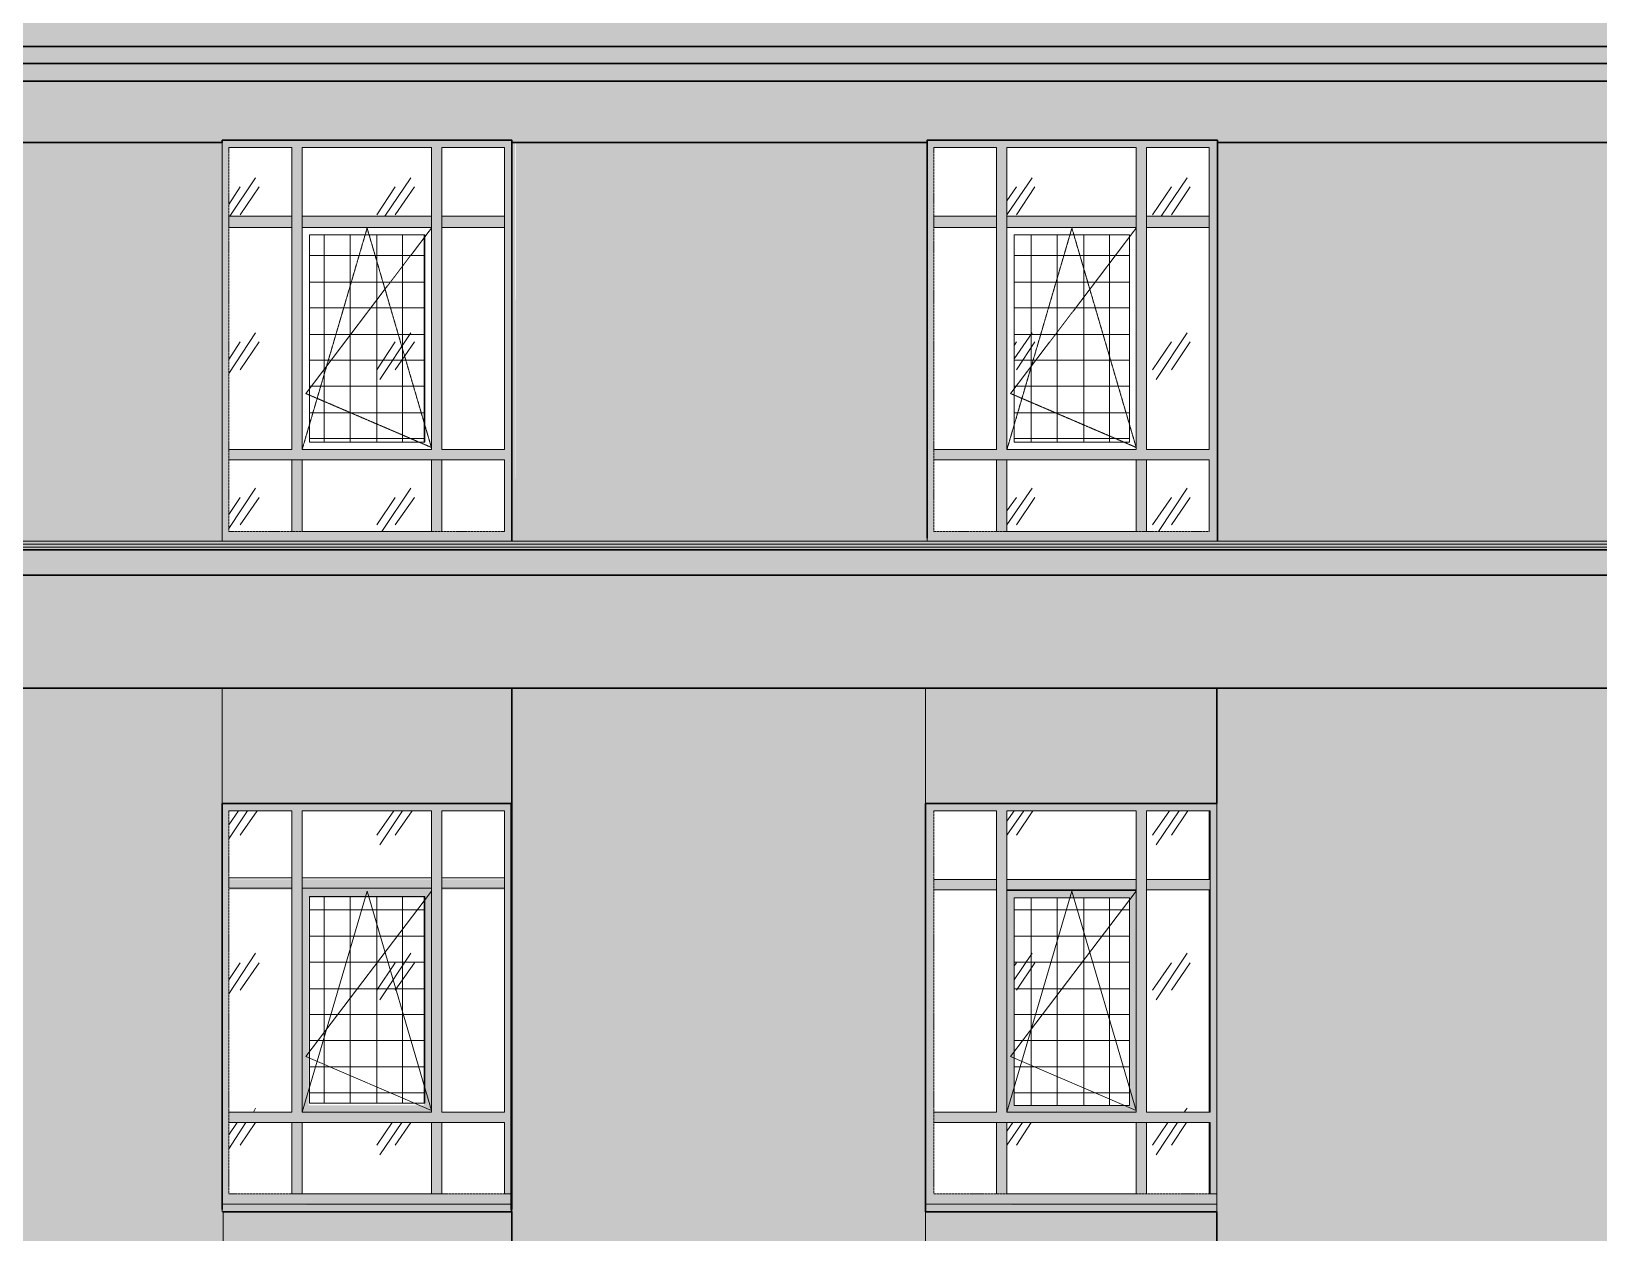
# Model space of a CAD drawing. Header units: millimetres. Extents: x -11345 to 411485, y -9810 to 73012.
# Drawn here: x 306775 to 315756, y 7955 to 14842 of the extents above; entities that cross this region are included whole.
import ezdxf

# ---------------------------------------------------------------- set-up
doc = ezdxf.new("R2010")
doc.units = ezdxf.units.MM
doc.linetypes.add('PDF_IMPORT', pattern=[1, 0.8, -0.2])
for name, color, linetype in [('PDF _Линии', 7, 'Continuous'), ('PDF _Стены внутренние', 7, 'Continuous'), ('PDF _Стены наружные', 7, 'Continuous'), ('PDF _Узлы', 7, 'Continuous')]:
    doc.layers.add(name, color=color, linetype=linetype)
for name, color, linetype, true_color in [('PDF _Ограждение', 7, 'Continuous', 0x7f7f7f), ('PDF _Окна', 7, 'Continuous', 0x383e42), ('PDF _Стены штриховка поверхности', 7, 'Continuous', 0xcacbcc)]:
    doc.layers.add(name, color=color, linetype=linetype, true_color=true_color)

msp = doc.modelspace()

# ---------------------------------------------------------------- hatches: boundary and pattern name
at = {"layer": 'PDF _Ограждение', "true_color": 0x373f43, "transparency": 33554559}
msp.add_hatch(color=149, dxfattribs=at).paths.add_polyline_path([(321135.95785, 11919.01767), (306476.94605, 11919.01767), (306476.94605, 11868.22121), (321135.95785, 11868.22121)])
at = {"layer": 'PDF _Окна', "transparency": 33554687}
h = msp.add_hatch(color=256, dxfattribs=at)
h.dxf.hatch_style = 1
h.paths.add_polyline_path([(308267.52127, 14175.22711), (307907.71301, 14175.22711), (307907.71301, 13781.55454), (308267.52127, 13781.55454)], flags=16)
h.paths.add_polyline_path([(309067.56552, 13718.05897), (308326.78381, 13718.05897), (308326.78381, 12443.91442), (309067.56552, 12443.91442)], flags=16)
h.paths.add_polyline_path([(308267.52127, 12384.65189), (307907.71301, 12384.65189), (307907.71301, 11974.04717), (308267.52127, 11974.04717)], flags=16)
h.paths.add_polyline_path([(309067.56552, 12384.65189), (308326.78381, 12384.65189), (308326.78381, 11974.04717), (309067.56552, 11974.04717)], flags=16)
h.paths.add_polyline_path([(309486.63632, 12384.65189), (309126.82806, 12384.65189), (309126.82806, 11974.04717), (309486.63632, 11974.04717)], flags=16)
h.paths.add_polyline_path([(309126.82806, 13781.55454), (309126.82806, 14175.22711), (309486.63632, 14175.22711), (309486.63632, 13781.55454)], flags=16)
h.paths.add_polyline_path([(309067.56552, 12448.14746), (309067.56552, 12443.91442), (308369.11419, 12443.91442)], flags=0)
h.paths.add_polyline_path([(309528.9667, 11919.01767), (309528.9667, 14217.55749), (307869.61567, 14217.55749), (307869.61567, 11919.01767)])
h.paths.add_polyline_path([(309067.56552, 13781.55454), (308326.78381, 13781.55454), (308326.78381, 14175.22711), (309067.56552, 14175.22711)], flags=16)
h.paths.add_polyline_path([(309126.82806, 13718.05897), (309486.63632, 13718.05897), (309486.63632, 12443.91442), (309126.82806, 12443.91442)], flags=16)
h.paths.add_polyline_path([(307907.71301, 13718.05897), (308267.52127, 13718.05897), (308267.52127, 12443.91442), (307907.71301, 12443.91442)], flags=16)
h = msp.add_hatch(color=256, dxfattribs=at)
h.dxf.hatch_style = 1
h.paths.add_polyline_path([(312305.83986, 14175.22711), (311946.0316, 14175.22711), (311946.0316, 13781.55454), (312305.83986, 13781.55454)], flags=16)
h.paths.add_polyline_path([(313105.8841, 13718.05897), (312365.10239, 13718.05897), (312365.10239, 12443.91442), (313105.8841, 12443.91442)], flags=16)
h.paths.add_polyline_path([(313524.9549, 14175.22711), (313165.14664, 14175.22711), (313165.14664, 13781.55454), (313524.9549, 13781.55454)], flags=16)
h.paths.add_polyline_path([(313524.9549, 12384.65189), (313165.14664, 12384.65189), (313165.14664, 11974.04717), (313524.9549, 11974.04717)], flags=16)
h.paths.add_polyline_path([(313105.8841, 12384.65189), (312365.10239, 12384.65189), (312365.10239, 11974.04717), (313105.8841, 11974.04717)], flags=16)
h.paths.add_polyline_path([(312305.83986, 11974.04717), (311946.0316, 11974.04717), (311946.0316, 12384.65189), (312305.83986, 12384.65189)], flags=16)
h.paths.add_polyline_path([(313105.8841, 12448.14746), (313105.8841, 12443.91442), (312365.10239, 12443.91442)], flags=0)
h.paths.add_polyline_path([(313571.51832, 11919.01767), (313571.51832, 14217.55749), (311907.93425, 14217.55749), (311907.93425, 11919.01767)])
h.paths.add_polyline_path([(313105.8841, 13781.55454), (312365.10239, 13781.55454), (312365.10239, 14175.22711), (313105.8841, 14175.22711)], flags=16)
h.paths.add_polyline_path([(313165.14664, 13718.05897), (313524.9549, 13718.05897), (313524.9549, 12443.91442), (313165.14664, 12443.91442)], flags=16)
h.paths.add_polyline_path([(311946.0316, 13718.05897), (312305.83986, 13718.05897), (312305.83986, 12443.91442), (311946.0316, 12443.91442)], flags=16)
h = msp.add_hatch(color=256, dxfattribs=at)
h.dxf.hatch_style = 1
h.paths.add_polyline_path([(308267.52127, 10373.95867), (307907.71301, 10373.95867), (307907.71301, 9980.2861), (308267.52127, 9980.2861)], flags=16)
h.paths.add_polyline_path([(309067.56552, 10373.95867), (308415.67761, 10373.95867), (308326.78381, 10373.95867), (308326.78381, 9980.2861), (309067.56552, 9980.2861)], flags=16)
h.paths.add_polyline_path([(309486.63632, 10373.95867), (309126.82806, 10373.95867), (309126.82806, 9980.2861), (309486.63632, 9980.2861)], flags=16)
h.paths.add_polyline_path([(309486.63632, 9921.02357), (309126.82806, 9921.02357), (309126.82806, 8646.87902), (309486.63632, 8646.87902)], flags=16)
h.paths.add_polyline_path([(309025.23514, 9874.46014), (308364.88115, 9874.46014), (308364.88115, 8684.97637), (309025.23514, 8684.97637)], flags=16)
h.paths.add_polyline_path([(308267.52127, 9921.02357), (307907.71301, 9921.02357), (307907.71301, 8646.87902), (308267.52127, 8646.87902)], flags=16)
h.paths.add_polyline_path([(308267.52127, 8587.61649), (307907.71301, 8587.61649), (307907.71301, 8177.01177), (308267.52127, 8177.01177)], flags=16)
h.paths.add_polyline_path([(309067.56552, 8587.61649), (308407.21154, 8587.61649), (308326.78381, 8587.61649), (308326.78381, 8177.01177), (309067.56552, 8177.01177)], flags=16)
h.paths.add_polyline_path([(309486.63632, 8587.61649), (309126.82806, 8587.61649), (309126.82806, 8177.01177), (309486.63632, 8177.01177)], flags=16)
h.paths.add_polyline_path([(309533.19974, 8075.41885), (309533.19974, 8117.74923), (307856.91655, 8113.51619), (307856.91655, 8075.41885)])
h.paths.add_polyline_path([(309533.19974, 8646.87902), (309528.9667, 10373.95867), (309528.9667, 10416.28905), (307856.91655, 10416.28905), (307856.91655, 8117.74923), (309533.19974, 8117.74923)])
h = msp.add_hatch(color=256, dxfattribs=at)
h.dxf.hatch_style = 1
h.paths.add_polyline_path([(312305.83986, 8587.61649), (311946.0316, 8587.61649), (311946.0316, 8177.01177), (312305.83986, 8177.01177)], flags=16)
h.paths.add_polyline_path([(313105.8841, 8587.61649), (312453.9962, 8587.61649), (312365.10239, 8587.61649), (312365.10239, 8177.01177), (313105.8841, 8177.01177)], flags=16)
h.paths.add_polyline_path([(313524.9549, 8587.61649), (313165.14664, 8587.61649), (313165.14664, 8177.01177), (313524.9549, 8177.01177)], flags=16)
h.paths.add_polyline_path([(312365.10239, 9980.2861), (312365.10239, 10373.95867), (313105.8841, 10373.95867), (313105.8841, 9980.2861)], flags=16)
h.paths.add_polyline_path([(312365.10239, 9921.02357), (313105.8841, 9921.02357), (313105.8841, 9916.79053), (312365.10239, 9916.79053)], flags=16)
h.paths.add_polyline_path([(311899.46818, 10416.28905), (311899.46818, 8117.74923), (313567.28528, 8117.74923), (313567.28528, 10416.28905)])
h.paths.add_polyline_path([(313528.11463, 9936.04985), (313524.9549, 9980.2861), (313165.14664, 9980.2861), (313165.14664, 10373.95867), (313529.18794, 10373.95867)], flags=16)
h.paths.add_polyline_path([(313528.0778, 9921.02357), (313524.9549, 8646.87902), (313165.14664, 8646.87902), (313165.14664, 9921.02357)], flags=16)
h.paths.add_polyline_path([(312305.83986, 9980.2861), (311946.0316, 9980.2861), (311946.0316, 10373.95867), (312305.83986, 10373.95867)], flags=16)
h.paths.add_polyline_path([(312407.43278, 9874.46014), (313067.78676, 9874.46014), (313067.78676, 8684.97637), (312407.43278, 8684.97637)], flags=16)
h.paths.add_polyline_path([(312305.83986, 9921.02357), (312305.83986, 8646.87902), (311946.0316, 8646.87902), (311946.0316, 9921.02357)], flags=16)
h.paths.add_polyline_path([(313567.28528, 8075.41885), (313567.28528, 8117.74923), (311899.46818, 8113.51619), (311899.46818, 8075.41885)])
at = {"layer": 'PDF _Стены наружные', "transparency": 33554687}
for points in [[(313571.51832, 10416.28905), (313571.51832, 10420.52209), (313567.28528, 10420.52209), (313563.05225, 10416.28905), (313567.28528, 10412.05602), (313571.51832, 10412.05602)], [(311903.70121, 8075.41885), (311903.70121, 8079.65189), (311899.46818, 8079.65189), (311895.23514, 8075.41885), (311899.46818, 8071.18581), (311903.70121, 8071.18581)], [(311903.70121, 8075.41885), (311903.70121, 8079.65189), (311899.46818, 8079.65189), (311895.23514, 8075.41885), (311899.46818, 8071.18581), (311903.70121, 8071.18581)]]:
    msp.add_hatch(color=256, dxfattribs=at).paths.add_polyline_path(points)
at = {"layer": 'PDF _Стены штриховка поверхности', "true_color": 0xfbfbf4, "transparency": 33554687}
h = msp.add_hatch(color=7, dxfattribs=at)
h.paths.add_polyline_path([(311907.93425, 11919.01767), (311907.93425, 14217.55749), (313571.51832, 14217.55749), (313571.51832, 11919.01767), (321135.95785, 11919.01767), (321135.95785, 14869.4454), (321097.86051, 14954.10616), (306519.27643, 14954.10616), (306481.17909, 14869.4454), (306476.94605, 14860.97932), (306476.94605, 11919.01767), (307869.61567, 11919.01767), (307869.61567, 14217.55749), (309528.9667, 14217.55749), (309528.9667, 11919.01767)])
h.paths.add_polyline_path([(309550.13189, 11935.94982), (309545.89885, 14204.85838), (309550.13189, 14204.85838)], flags=0)
msp.add_hatch(color=7, dxfattribs=at).paths.add_polyline_path([(311898.53679, 10416.28905), (311899.46818, 11076.64304), (313567.28528, 11076.64304), (313567.28528, 6276.37755), (313579.9844, 6276.37755), (313579.9844, 5412.83773), (316394.9549, 5412.83773), (316394.9549, 5654.12091), (316255.26464, 5654.12091), (316255.26464, 5658.35395), (316318.76021, 5658.35395), (316318.76021, 5717.61649), (316890.22039, 6153.61944), (316894.45343, 6157.85248), (316898.68646, 6153.61944), (317470.14664, 5717.61649), (317470.14664, 5658.35395), (317533.64222, 5658.35395), (317533.64222, 5654.12091), (317393.95195, 5654.12091), (317393.95195, 5412.83773), (321135.95785, 5412.83773), (321135.95785, 11868.22121), (306476.94605, 11868.22121), (306476.94605, 5412.83773), (307238.89295, 5412.83773), (307238.89295, 6153.61944), (307213.49472, 6153.61944), (307213.49472, 6157.85248), (307243.12599, 6157.85248), (307243.12599, 6555.75808), (307166.9313, 6555.75808), (307166.9313, 6619.25366), (307742.62452, 7055.25661), (307865.38263, 6962.12976), (307873.84871, 6957.89672), (307873.84871, 8075.41885), (307869.61567, 8075.41885), (307869.61567, 11076.64304), (309528.9667, 11076.64304), (309528.9667, 6276.37755), (309533.19974, 6276.37755), (309533.19974, 5412.83773), (311903.70121, 5412.83773), (311903.70121, 6276.37755), (311899.46818, 6276.37755), (311899.46818, 8075.41885), (311895.23514, 8075.41885), (311897.09003, 9390.53531), (311899.46818, 8075.41885), (311899.46818, 10416.28905)])
at = {"layer": 'PDF _Стены штриховка поверхности', "true_color": 0x88d4d9, "transparency": 33554687}
for points in [[(309528.9667, 11076.64304), (307869.61567, 11076.64304), (307869.61567, 10416.28905), (309528.9667, 10416.28905)], [(313567.28528, 11076.64304), (311899.46818, 11076.64304), (311899.46818, 10416.28905), (313567.28528, 10416.28905)], [(309528.9667, 8075.41885), (307873.84871, 8075.41885), (307873.84871, 6957.89672), (308318.31773, 6619.25366), (308318.31773, 6555.75808), (308242.12304, 6555.75808), (308242.12304, 6276.37755), (309528.9667, 6276.37755)], [(313567.28528, 8075.41885), (311899.46818, 8075.41885), (311899.46818, 6276.37755), (313567.28528, 6276.37755)]]:
    msp.add_hatch(color=133, dxfattribs=at).paths.add_polyline_path(points)

# ---------------------------------------------------------------- linework, layer by layer
at = {"layer": 'PDF _Линии', "lineweight": 30, "ltscale": 146.595292}
for points in [[(299234.21744, 14755.15336), (321694.71891, 14755.15336)], [(299297.71301, 14657.79348), (321673.55372, 14657.79348)], [(299191.88705, 14556.20056), (321652.38853, 14556.20056)], [(299187.65402, 11724.2979), (321698.95195, 11724.2979)], [(298929.43868, 11076.64304), (321665.08764, 11076.64304)]]:
    msp.add_lwpolyline(points, dxfattribs=at)
at = {"layer": 'PDF _Линии', "lineweight": 30}
for points in [[(306476.94605, 14204.85838), (307869.61567, 14204.85838), (307869.61567, 14217.55749), (309528.9667, 14217.55749), (309528.9667, 14204.85838), (309528.9667, 11935.94982), (309528.9667, 14217.55749)], [(309528.9667, 11919.01767), (309528.9667, 14204.85838), (311907.93425, 14204.85838), (311907.93425, 14217.55749), (313571.51832, 14217.55749), (313571.51832, 11919.01767)], [(311907.93425, 11935.94982), (311907.93425, 14204.85838)], [(313571.51832, 14217.55749), (313571.51832, 14204.85838), (321135.95785, 14204.85838)], [(307869.61567, 8088.11796), (307869.61567, 10416.28905), (309528.9667, 10416.28905), (309528.9667, 11076.64304)], [(313567.28528, 6276.37755), (313567.28528, 8075.41885), (311899.46818, 8075.41885), (311899.46818, 10416.28905), (313567.28528, 10416.28905), (313567.28528, 11076.64304)], [(309524.73366, 10416.28905), (309524.73366, 8088.11796)], [(307873.84871, 8075.41885), (309528.9667, 8075.41885), (309528.9667, 6276.37755), (309528.9667, 5412.83773)]]:
    msp.add_lwpolyline(points, dxfattribs=at)
for points in [[(313571.51832, 14217.55749), (313571.51832, 11935.94982)], [(309528.9667, 10416.28905), (309528.9667, 8088.11796)]]:
    msp.add_lwpolyline(points, close=True, dxfattribs=at)
at = {"layer": 'PDF _Линии', "linetype": 'PDF_IMPORT', "lineweight": 9, "ltscale": 3.168393}
for points in [[(309067.56552, 13713.82593), (308347.949, 12765.62534), (309067.56552, 12456.61354), (308699.29118, 13713.82593), (308326.78381, 12443.91442)], [(313105.8841, 13713.82593), (312386.26759, 12765.62534), (313105.8841, 12456.61354), (312737.60977, 13713.82593), (312365.10239, 12443.91442)]]:
    msp.add_lwpolyline(points, dxfattribs=at)
at = {"layer": 'PDF _Линии', "lineweight": 9}
for points in [[(309025.23514, 13675.72858), (308369.11419, 13675.72858), (308369.11419, 12486.24481), (309025.23514, 12486.24481)], [(313067.78676, 13675.72858), (312407.43278, 13675.72858), (312407.43278, 12486.24481), (313067.78676, 12486.24481)], [(309025.23514, 9882.92622), (308369.11419, 9882.92622), (308369.11419, 8697.67548), (309025.23514, 8697.67548)], [(313067.78676, 9874.46014), (312407.43278, 9874.46014), (312407.43278, 8684.97637), (313067.78676, 8684.97637)]]:
    msp.add_lwpolyline(points, close=True, dxfattribs=at)
at = {"layer": 'PDF _Линии', "lineweight": 9, "ltscale": 3.168393}
for points in [[(309067.56552, 9912.55749), (308347.949, 8964.3569), (309067.56552, 8655.3451), (308699.29118, 9912.55749), (308326.78381, 8646.87902)], [(313105.8841, 9912.55749), (312386.26759, 8964.3569), (313105.8841, 8655.3451), (312737.60977, 9912.55749), (312365.10239, 8646.87902)]]:
    msp.add_lwpolyline(points, dxfattribs=at)
at = {"layer": 'PDF _Ограждение', "color": 7, "lineweight": 9, "ltscale": 146.595292}
for points in [[(299187.65402, 11902.08551), (321542.32953, 11902.08551), (321542.32953, 11919.01767), (298891.34133, 11919.01767)], [(298980.23514, 11872.45425), (321135.95785, 11872.45425), (298984.46818, 11872.45425)], [(321135.95785, 11885.15336), (298984.46818, 11885.15336)], [(321635.45638, 11868.22121), (298984.46818, 11868.22121)]]:
    msp.add_lwpolyline(points, dxfattribs=at)
at = {"layer": 'PDF _Окна', "color": 7, "lineweight": 9}
for points in [[(308267.52127, 13777.3215), (308267.52127, 14175.22711), (308267.52127, 12443.91442), (308267.52127, 13718.05897), (307907.71301, 13718.05897), (307907.71301, 13781.55454), (308267.52127, 13781.55454)], [(308267.52127, 14175.22711), (307907.71301, 14175.22711)], [(309067.56552, 13777.3215), (309067.56552, 14175.22711), (309067.56552, 12443.91442), (308326.78381, 12443.91442), (308326.78381, 14175.22711), (309067.56552, 14175.22711)], [(309486.63632, 13777.3215), (309486.63632, 14175.22711), (309486.63632, 12443.91442), (309486.63632, 13718.05897), (309126.82806, 13718.05897), (309126.82806, 13781.55454), (309486.63632, 13781.55454)], [(309486.63632, 14175.22711), (309126.82806, 14175.22711), (309126.82806, 12443.91442), (309486.63632, 12443.91442)], [(312305.83986, 13777.3215), (312305.83986, 14175.22711), (312305.83986, 12443.91442), (312305.83986, 13718.05897), (311946.0316, 13718.05897), (311946.0316, 13781.55454), (312305.83986, 13781.55454)], [(312305.83986, 14175.22711), (311946.0316, 14175.22711)], [(313105.8841, 13777.3215), (313105.8841, 14175.22711), (313105.8841, 12443.91442), (312365.10239, 12443.91442), (312365.10239, 14175.22711), (313105.8841, 14175.22711)], [(313524.9549, 13777.3215), (313524.9549, 14175.22711), (313524.9549, 12443.91442), (313524.9549, 13718.05897), (313165.14664, 13718.05897), (313165.14664, 13781.55454), (313524.9549, 13781.55454)], [(313524.9549, 14175.22711), (313165.14664, 14175.22711), (313165.14664, 12443.91442), (313524.9549, 12443.91442)], [(307971.20859, 13950.87607), (307907.71301, 13849.28315)], [(308060.10239, 14001.67253), (307911.94605, 13781.55454)], [(308081.26759, 13950.87607), (307971.20859, 13790.02062)], [(308860.14664, 13950.87607), (308754.32068, 13790.02062)], [(308949.04045, 14001.67253), (308800.8841, 13781.55454)], [(308970.20564, 13950.87607), (308860.14664, 13790.02062)], [(312509.0257, 14001.67253), (312365.10239, 13790.02062)], [(312420.13189, 13950.87607), (312365.10239, 13870.44835)], [(312525.95785, 13950.87607), (312420.13189, 13790.02062)], [(313309.06995, 13950.87607), (313199.01095, 13790.02062)], [(313397.96375, 14001.67253), (313249.80741, 13781.55454)], [(313414.8959, 13950.87607), (313309.06995, 13790.02062)], [(307907.71301, 13718.05897), (307907.71301, 13781.55454)], [(307907.71301, 13781.55454), (307907.71301, 13781.55454)], [(307907.71301, 13773.08846), (307907.71301, 13768.85543)], [(309067.56552, 13781.55454), (308326.78381, 13781.55454), (308326.78381, 13718.05897), (309067.56552, 13718.05897), (308326.78381, 13718.05897), (308326.78381, 12443.91442), (308326.78381, 13718.05897), (308326.78381, 13781.55454)], [(308326.78381, 13781.55454), (308326.78381, 13781.55454)], [(309126.82806, 13718.05897), (309126.82806, 13781.55454)], [(309126.82806, 13781.55454), (309126.82806, 13781.55454)], [(311946.0316, 13718.05897), (311946.0316, 13781.55454)], [(311946.0316, 13781.55454), (311946.0316, 13781.55454)], [(313105.8841, 13781.55454), (312365.10239, 13781.55454), (312365.10239, 13718.05897), (313105.8841, 13718.05897), (312365.10239, 13718.05897), (312365.10239, 12443.91442), (312365.10239, 13718.05897), (312365.10239, 13781.55454)], [(312365.10239, 13781.55454), (312365.10239, 13781.55454)], [(313165.14664, 13718.05897), (313165.14664, 13781.55454)], [(313165.14664, 13781.55454), (313165.14664, 13781.55454)], [(307907.71301, 13718.05897), (307907.71301, 13718.05897)], [(308326.78381, 13718.05897), (308326.78381, 13718.05897)], [(308326.78381, 13718.05897), (308326.78381, 13718.05897)], [(309029.46818, 12486.24481), (309029.46818, 13675.72858)], [(309126.82806, 13718.05897), (309126.82806, 13718.05897)], [(311946.0316, 13718.05897), (311946.0316, 13718.05897)], [(312365.10239, 13718.05897), (312365.10239, 13718.05897)], [(312365.10239, 13718.05897), (312365.10239, 13718.05897)], [(313067.78676, 12486.24481), (313067.78676, 13675.72858)], [(313165.14664, 13718.05897), (313165.14664, 13718.05897)], [(308060.10239, 13112.73448), (307907.71301, 12879.91737)], [(308949.04045, 13112.73448), (308771.25284, 12846.05307)], [(312509.0257, 13112.73448), (312407.43278, 12964.57814)], [(313397.96375, 13112.73448), (313220.17614, 12846.05307)], [(307971.20859, 13061.93802), (307907.71301, 12960.3451)], [(308081.26759, 13061.93802), (307971.20859, 12901.08256)], [(308860.14664, 13061.93802), (308754.32068, 12901.08256)], [(308970.20564, 13061.93802), (308860.14664, 12901.08256)], [(312420.13189, 13061.93802), (312407.43278, 13040.77283)], [(312525.95785, 13061.93802), (312420.13189, 12901.08256)], [(313309.06995, 13061.93802), (313199.01095, 12901.08256)], [(313414.8959, 13061.93802), (313309.06995, 12901.08256)], [(312365.10239, 12981.51029), (312365.10239, 12981.51029)], [(312365.10239, 12901.08256), (312365.10239, 12901.08256)], [(308267.52127, 12443.91442), (307907.71301, 12443.91442)], [(312305.83986, 12443.91442), (311946.0316, 12443.91442)], [(308326.78381, 12384.65189), (308326.78381, 11974.04717), (309067.56552, 11974.04717)], [(309126.82806, 11974.04717), (309126.82806, 12384.65189)], [(312365.10239, 12384.65189), (312365.10239, 11974.04717), (313105.8841, 11974.04717)], [(313165.14664, 11974.04717), (313165.14664, 12384.65189)], [(308060.10239, 12223.79643), (307907.71301, 11990.97932)], [(308949.04045, 12223.79643), (308783.95195, 11974.04717)], [(312509.0257, 12223.79643), (312365.10239, 12012.14451)], [(313397.96375, 12223.79643), (313232.87525, 11974.04717)], [(307971.20859, 12168.76693), (307907.71301, 12071.40705)], [(308081.26759, 12168.76693), (307971.20859, 12012.14451)], [(308860.14664, 12168.76693), (308754.32068, 12012.14451)], [(308970.20564, 12168.76693), (308860.14664, 12012.14451)], [(312420.13189, 12168.76693), (312365.10239, 12092.57224)], [(312525.95785, 12168.76693), (312420.13189, 12012.14451)], [(313309.06995, 12168.76693), (313199.01095, 12012.14451)], [(313414.8959, 12168.76693), (313309.06995, 12012.14451)], [(308013.53897, 10373.95867), (307907.71301, 10213.10321)], [(307962.74251, 10373.95867), (307907.71301, 10293.53094)], [(308267.52127, 10373.95867), (307907.71301, 10373.95867)], [(308068.56847, 10373.95867), (307971.20859, 10234.2684)], [(309067.56552, 10373.95867), (308326.78381, 10373.95867), (308326.78381, 8646.87902), (309067.56552, 8646.87902), (309067.56552, 10373.95867), (309067.56552, 9988.75218), (308326.78381, 9988.75218), (308326.78381, 9929.48964), (309067.56552, 9929.48964), (308326.78381, 9929.48964), (308326.78381, 8646.87902), (308326.78381, 9929.48964), (308326.78381, 9988.75218)], [(308851.68056, 10373.95867), (308754.32068, 10234.2684)], [(308902.47702, 10373.95867), (308771.25284, 10179.23891)], [(308957.50652, 10373.95867), (308860.14664, 10234.2684)], [(309486.63632, 10373.95867), (309126.82806, 10373.95867), (309126.82806, 8646.87902), (309486.63632, 8646.87902)], [(311946.0316, 9980.2861), (312305.83986, 9980.2861), (312305.83986, 10373.95867), (312305.83986, 8646.87902), (312305.83986, 9921.02357), (311946.0316, 9921.02357)], [(312305.83986, 10373.95867), (311946.0316, 10373.95867)], [(312462.46228, 10373.95867), (312365.10239, 10234.2684)], [(312407.43278, 10373.95867), (312365.10239, 10314.69613)], [(312365.10239, 9980.2861), (313105.8841, 9980.2861), (313105.8841, 10373.95867), (313105.8841, 8646.87902), (312365.10239, 8646.87902), (312365.10239, 10373.95867), (313105.8841, 10373.95867)], [(312513.25874, 10373.95867), (312420.13189, 10234.2684)], [(313296.37083, 10373.95867), (313199.01095, 10234.2684)], [(313351.40033, 10373.95867), (313220.17614, 10179.23891)], [(313402.19679, 10373.95867), (313309.06995, 10234.2684)], [(313524.9549, 9980.2861), (313524.9549, 10373.95867)], [(307907.71301, 9929.48964), (307907.71301, 9988.75218)], [(307907.71301, 9988.75218), (307907.71301, 9988.75218)], [(308326.78381, 9988.75218), (308326.78381, 9988.75218)], [(309126.82806, 9929.48964), (309126.82806, 9988.75218)], [(309126.82806, 9988.75218), (309126.82806, 9988.75218)], [(313529.18794, 9980.2861), (313165.14664, 9980.2861)], [(307907.71301, 9929.48964), (307907.71301, 9929.48964)], [(308326.78381, 9929.48964), (308326.78381, 9929.48964)], [(308326.78381, 9929.48964), (308326.78381, 9929.48964)], [(309029.46818, 8697.67548), (309029.46818, 9882.92622)], [(309126.82806, 9929.48964), (309126.82806, 9929.48964)], [(312365.10239, 9921.02357), (313105.8841, 9921.02357)], [(313105.8841, 9916.79053), (312365.10239, 9916.79053)], [(313165.14664, 9921.02357), (313529.18794, 9921.02357)], [(313524.9549, 8646.87902), (313524.9549, 9921.02357)], [(313067.78676, 8684.97637), (313067.78676, 9874.46014)], [(308060.10239, 9556.98227), (307907.71301, 9324.16516)], [(308949.04045, 9556.98227), (308771.25284, 9290.30085)], [(312509.0257, 9556.98227), (312407.43278, 9404.59289)], [(313397.96375, 9556.98227), (313220.17614, 9290.30085)], [(307971.20859, 9501.95277), (307907.71301, 9404.59289)], [(308081.26759, 9501.95277), (307971.20859, 9345.33035)], [(308860.14664, 9501.95277), (308754.32068, 9345.33035)], [(308970.20564, 9501.95277), (308860.14664, 9345.33035)], [(312420.13189, 9501.95277), (312407.43278, 9485.02062)], [(312525.95785, 9501.95277), (312420.13189, 9345.33035)], [(313309.06995, 9501.95277), (313199.01095, 9345.33035)], [(313414.8959, 9501.95277), (313309.06995, 9345.33035)], [(308267.52127, 8646.87902), (307907.71301, 8646.87902)], [(308060.10239, 8668.04422), (308047.40328, 8646.87902)], [(312305.83986, 8646.87902), (311946.0316, 8646.87902)], [(313397.96375, 8668.04422), (313381.0316, 8646.87902)], [(308005.07289, 8587.61649), (307907.71301, 8435.22711)], [(307954.27643, 8587.61649), (307907.71301, 8515.65484)], [(308060.10239, 8587.61649), (307971.20859, 8456.3923)], [(308326.78381, 8587.61649), (308326.78381, 8177.01177), (309067.56552, 8177.01177)], [(308843.21449, 8587.61649), (308754.32068, 8456.3923)], [(308898.24399, 8587.61649), (308771.25284, 8401.3628)], [(308949.04045, 8587.61649), (308860.14664, 8456.3923)], [(309126.82806, 8177.01177), (309126.82806, 8587.61649)], [(312453.9962, 8587.61649), (312365.10239, 8456.3923)], [(312398.9667, 8587.61649), (312365.10239, 8536.82003)], [(312365.10239, 8587.61649), (312365.10239, 8177.01177), (313105.8841, 8177.01177)], [(312504.79266, 8587.61649), (312420.13189, 8456.3923)], [(313165.14664, 8177.01177), (313165.14664, 8587.61649)], [(313287.90475, 8587.61649), (313199.01095, 8456.3923)], [(313342.93425, 8587.61649), (313220.17614, 8401.3628)], [(313393.73071, 8587.61649), (313309.06995, 8456.3923)], [(313524.9549, 8177.01177), (313524.9549, 8587.61649)], [(313529.18794, 8177.01177), (313529.18794, 8587.61649)], [(307869.61567, 8117.74923), (309528.9667, 8117.74923), (307869.61567, 8117.74923)], [(311899.46818, 8117.74923), (313567.28528, 8117.74923), (311899.46818, 8117.74923)]]:
    msp.add_lwpolyline(points, dxfattribs=at)
at = {"layer": 'PDF _Окна', "color": 7, "linetype": 'PDF_IMPORT', "lineweight": 9, "ltscale": 17.313738}
for points in [[(307907.71301, 14175.22711), (307907.71301, 11974.04717), (309486.63632, 11974.04717)], [(311946.0316, 14175.22711), (311946.0316, 11974.04717), (313524.9549, 11974.04717)]]:
    msp.add_lwpolyline(points, dxfattribs=at)
at = {"layer": 'PDF _Окна', "color": 7, "lineweight": 9}
for points in [[(309029.46818, 13675.72858), (309029.46818, 12486.24481), (308369.11419, 12486.24481), (308369.11419, 13675.72858)], [(313067.78676, 13675.72858), (313067.78676, 12486.24481), (312407.43278, 12486.24481), (312407.43278, 13675.72858)], [(308267.52127, 12384.65189), (308267.52127, 11974.04717)], [(309067.56552, 12384.65189), (309067.56552, 11974.04717)], [(309486.63632, 12384.65189), (309486.63632, 11974.04717)], [(312305.83986, 12384.65189), (312305.83986, 11974.04717)], [(313105.8841, 12384.65189), (313105.8841, 11974.04717)], [(313524.9549, 12384.65189), (313524.9549, 11974.04717)], [(308267.52127, 9929.48964), (307907.71301, 9929.48964), (307907.71301, 9988.75218), (308267.52127, 9988.75218), (308267.52127, 10373.95867), (308267.52127, 8646.87902)], [(309486.63632, 9929.48964), (309126.82806, 9929.48964), (309126.82806, 9988.75218), (309486.63632, 9988.75218), (309486.63632, 10373.95867), (309486.63632, 8646.87902)], [(313165.14664, 10373.95867), (313165.14664, 8646.87902), (313529.18794, 8646.87902), (313529.18794, 10373.95867)], [(309029.46818, 9882.92622), (309029.46818, 8697.67548), (308369.11419, 8697.67548), (308369.11419, 9882.92622)], [(313067.78676, 9874.46014), (313067.78676, 8684.97637), (312407.43278, 8684.97637), (312407.43278, 9874.46014)], [(308267.52127, 8587.61649), (308267.52127, 8177.01177)], [(309067.56552, 8587.61649), (309067.56552, 8177.01177)], [(309486.63632, 8587.61649), (309486.63632, 8177.01177)], [(312305.83986, 8587.61649), (312305.83986, 8177.01177)], [(313105.8841, 8587.61649), (313105.8841, 8177.01177)]]:
    msp.add_lwpolyline(points, close=True, dxfattribs=at)
at = {"layer": 'PDF _Окна', "color": 7, "linetype": 'PDF_IMPORT', "lineweight": 9, "ltscale": 7.408079}
for points in [[(309486.63632, 12384.65189), (307907.71301, 12384.65189)], [(313524.9549, 12384.65189), (311946.0316, 12384.65189)], [(309486.63632, 8587.61649), (307907.71301, 8587.61649)], [(313529.18794, 8587.61649), (311946.0316, 8587.61649)]]:
    msp.add_lwpolyline(points, dxfattribs=at)
at = {"layer": 'PDF _Окна', "lineweight": 0}
for points in [[(309067.56552, 11974.04717), (309067.56552, 11974.04717), (309067.56552, 11974.04717)], [(313105.8841, 11974.04717), (313105.8841, 11974.04717), (313105.8841, 11974.04717)], [(309067.56552, 8646.87902), (309067.56552, 8646.87902), (309067.56552, 8646.87902)], [(309486.63632, 8646.87902), (309486.63632, 8646.87902), (309486.63632, 8646.87902)], [(309067.56552, 8177.01177), (309067.56552, 8177.01177), (309067.56552, 8177.01177)], [(313105.8841, 8177.01177), (313105.8841, 8177.01177), (313105.8841, 8177.01177)]]:
    msp.add_lwpolyline(points, close=True, dxfattribs=at)
at = {"layer": 'PDF _Окна', "color": 7, "linetype": 'PDF_IMPORT', "lineweight": 9, "ltscale": 17.271406}
for points in [[(307907.71301, 10373.95867), (307907.71301, 8177.01177), (309486.63632, 8177.01177)], [(311946.0316, 10373.95867), (311946.0316, 8177.01177), (313529.18794, 8177.01177)]]:
    msp.add_lwpolyline(points, dxfattribs=at)
at = {"layer": 'PDF _Окна', "lineweight": 0}
for points in [[(313105.8841, 8646.87902), (312365.10239, 8646.87902), (313105.8841, 8646.87902)], [(309524.73366, 8177.01177), (309486.63632, 8177.01177), (309524.73366, 8177.01177)], [(313567.28528, 8177.01177), (313529.18794, 8177.01177), (313567.28528, 8177.01177)]]:
    msp.add_lwpolyline(points, dxfattribs=at)
at = {"layer": 'PDF _Стены внутренние', "color": 33, "lineweight": 0, "true_color": 0xdf8d79}
msp.add_lwpolyline([(309528.9667, 11935.94982), (309528.9667, 11935.94982), (309528.9667, 11935.94982)], dxfattribs=at)
msp.add_lwpolyline([(309528.9667, 11935.94982), (309528.9667, 11935.94982), (309528.9667, 11935.94982)], dxfattribs=at)
at = {"layer": 'PDF _Стены внутренние', "lineweight": 18}
for points in [[(309528.9667, 11935.94982), (309528.9667, 11919.01767)], [(313571.51832, 11935.94982), (313571.51832, 11919.01767)], [(309524.73366, 8088.11796), (309524.73366, 8075.41885)]]:
    msp.add_lwpolyline(points, dxfattribs=at)
msp.add_lwpolyline([(313567.28528, 8075.41885), (313567.28528, 10416.28905)], close=True, dxfattribs=at)
at = {"layer": 'PDF _Стены наружные', "lineweight": 18}
for points in [[(307869.61567, 11919.01767), (307869.61567, 14204.85838)], [(309528.9667, 11935.94982), (309528.9667, 11919.01767), (309528.9667, 14204.85838), (309528.9667, 14217.55749)], [(313571.51832, 14217.55749), (313571.51832, 14204.85838), (313571.51832, 11919.01767), (313571.51832, 11935.94982)], [(311907.93425, 11919.01767), (311907.93425, 11935.94982)], [(307869.61567, 11076.64304), (307869.61567, 10416.28905)], [(311899.46818, 11076.64304), (311899.46818, 10416.28905)], [(309528.9667, 10416.28905), (309528.9667, 8075.41885), (309528.9667, 8088.11796), (309528.9667, 8075.41885)], [(313567.28528, 10416.28905), (313567.28528, 8075.41885)], [(307873.84871, 6957.89672), (307873.84871, 8075.41885), (307869.61567, 8075.41885), (307869.61567, 8088.11796)], [(311899.46818, 8075.41885), (311899.46818, 6276.37755)]]:
    msp.add_lwpolyline(points, dxfattribs=at)
at = {"layer": 'PDF _Стены наружные', "color": 254, "lineweight": 0, "true_color": 0xe2e2e2}
for points in [[(309528.9667, 11935.94982), (309528.9667, 11935.94982), (309528.9667, 11935.94982)], [(309528.9667, 11919.01767), (309528.9667, 11919.01767), (309528.9667, 11919.01767)]]:
    msp.add_lwpolyline(points, close=True, dxfattribs=at)
at = {"layer": 'PDF _Стены наружные', "color": 31, "lineweight": 0, "true_color": 0xf4cc95}
msp.add_lwpolyline([(309528.9667, 11919.01767), (309528.9667, 11919.01767), (309528.9667, 11919.01767)], close=True, dxfattribs=at)
for points in [[(309528.9667, 8075.41885), (309528.9667, 8075.41885), (309528.9667, 8075.41885)], [(309528.9667, 8075.41885), (309528.9667, 8075.41885), (309528.9667, 8075.41885)], [(313567.28528, 8075.41885), (313567.28528, 8075.41885), (313567.28528, 8075.41885)], [(313567.28528, 8075.41885), (313567.28528, 8075.41885), (313567.28528, 8075.41885)]]:
    msp.add_lwpolyline(points, dxfattribs=at)
at = {"layer": 'PDF _Стены наружные', "color": 254, "true_color": 0xe2e2e2, "transparency": 33554559}
for points in [[(309528.9667, 12007.91147), (309528.9667, 11935.94982), (309528.9667, 11935.94982)], [(313567.28528, 8177.01177), (313567.28528, 8075.41885), (313567.28528, 8075.41885)]]:
    msp.add_solid(points, dxfattribs=at)
at = {"layer": 'PDF _Узлы', "color": 251, "lineweight": 9, "true_color": 0x494949}
for points in [[(308453.77496, 12486.24481), (308453.77496, 13675.72858)], [(308601.9313, 12486.24481), (308601.9313, 13675.72858)], [(308754.32068, 12486.24481), (308754.32068, 13675.72858)], [(308902.47702, 12486.24481), (308902.47702, 13675.72858)], [(312504.79266, 12486.24481), (312504.79266, 13675.72858)], [(312652.949, 12486.24481), (312652.949, 13675.72858)], [(312805.33838, 12486.24481), (312805.33838, 13675.72858)], [(312953.49472, 12486.24481), (312953.49472, 13675.72858)], [(308369.11419, 13557.20351), (309025.23514, 13557.20351)], [(312407.43278, 13557.20351), (313067.78676, 13557.20351)], [(308369.11419, 13404.81413), (309025.23514, 13404.81413)], [(312407.43278, 13404.81413), (313067.78676, 13404.81413)], [(308369.11419, 13256.65779), (309025.23514, 13256.65779)], [(312407.43278, 13256.65779), (313067.78676, 13256.65779)], [(308369.11419, 13104.2684), (309025.23514, 13104.2684)], [(312407.43278, 13104.2684), (313067.78676, 13104.2684)], [(308369.11419, 12956.11206), (309025.23514, 12956.11206)], [(312407.43278, 12956.11206), (313067.78676, 12956.11206)], [(308369.11419, 12807.95572), (309025.23514, 12807.95572)], [(312407.43278, 12807.95572), (313067.78676, 12807.95572)], [(308369.11419, 12655.56634), (309025.23514, 12655.56634)], [(312407.43278, 12655.56634), (313067.78676, 12655.56634)], [(308369.11419, 12507.41), (308369.11419, 12507.41)], [(308369.11419, 12507.41), (309025.23514, 12507.41)], [(312407.43278, 12507.41), (313067.78676, 12507.41)], [(308453.77496, 8697.67548), (308453.77496, 9882.92622)], [(308601.9313, 8697.67548), (308601.9313, 9882.92622)], [(308754.32068, 8697.67548), (308754.32068, 9882.92622)], [(308902.47702, 8697.67548), (308902.47702, 9882.92622)], [(308369.11419, 9806.73153), (309025.23514, 9806.73153)], [(312407.43278, 9806.73153), (313067.78676, 9806.73153)], [(312504.79266, 8684.97637), (312504.79266, 9874.46014)], [(312652.949, 8684.97637), (312652.949, 9874.46014)], [(312805.33838, 8684.97637), (312805.33838, 9874.46014)], [(312953.49472, 8684.97637), (312953.49472, 9874.46014)], [(308369.11419, 9654.34215), (309025.23514, 9654.34215)], [(312407.43278, 9654.34215), (313067.78676, 9654.34215)], [(308369.11419, 9506.18581), (309025.23514, 9506.18581)], [(312407.43278, 9506.18581), (313067.78676, 9506.18581)], [(308369.11419, 9353.79643), (309025.23514, 9353.79643)], [(312407.43278, 9353.79643), (313067.78676, 9353.79643)], [(308369.11419, 9205.64009), (309025.23514, 9205.64009)], [(312407.43278, 9205.64009), (313067.78676, 9205.64009)], [(308369.11419, 9057.48374), (309025.23514, 9057.48374)], [(312407.43278, 9057.48374), (313067.78676, 9057.48374)], [(308369.11419, 8905.09436), (309025.23514, 8905.09436)], [(312407.43278, 8905.09436), (313067.78676, 8905.09436)], [(308369.11419, 8756.93802), (309025.23514, 8756.93802)], [(312407.43278, 8756.93802), (313067.78676, 8756.93802)]]:
    msp.add_lwpolyline(points, dxfattribs=at)
at = {"layer": 'PDF _Узлы', "color": 251, "linetype": 'PDF_IMPORT', "lineweight": 9, "true_color": 0x494949}
msp.add_lwpolyline([(312407.43278, 12956.11206), (312407.43278, 12507.41)], dxfattribs=at)

doc.saveas('drawing.dxf')
